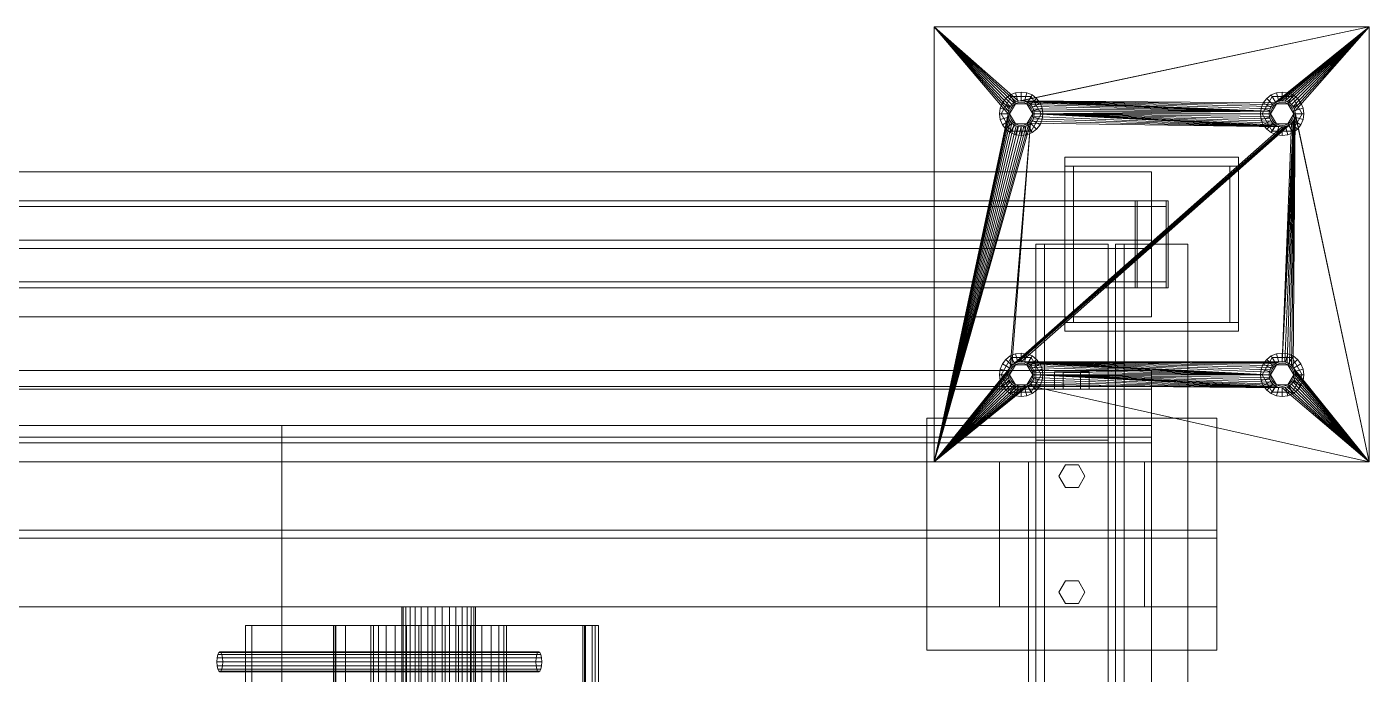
# Model space of a CAD drawing. Header units: millimetres. Extents: x -191664 to 191490, y -197311 to 10263.
# Drawn here: x 15994 to 16920, y -17546 to -17100 of the extents above; entities that cross this region are included whole.
import ezdxf

# ---------------------------------------------------------------- set-up
doc = ezdxf.new("R2010")
doc.units = ezdxf.units.MM
doc.layers.add('superior_C02', color=7, linetype='Continuous', lineweight=0)
doc.layers.add('superior_mezcladora', color=7, linetype='Continuous', lineweight=0)

msp = doc.modelspace()

# ---------------------------------------------------------------- linework, layer by layer
at = {"layer": 'superior_C02', "color": 9, "true_color": 0xb8c2c5}
for p, q in [((16253.38, -17500), (16252.38, -17500)), ((16252.38, -17500), (16255.25, -17500)), ((16252.38, -17500), (16252.38, -17650)), ((16258.09, -17500), (16253.38, -17500)), ((16253.38, -17500), (16253.38, -17650)), ((16255.25, -17500), (16261.55, -17500)), ((16255.25, -17500), (16255.25, -17650)), ((16265.79, -17500), (16258.09, -17500)), ((16258.09, -17500), (16258.09, -17650)), ((16261.55, -17500), (16270.31, -17500)), ((16261.55, -17500), (16261.55, -17650)), ((16275.32, -17500), (16265.79, -17500)), ((16265.79, -17500), (16265.79, -17650)), ((16270.31, -17500), (16280.21, -17500)), ((16270.31, -17500), (16270.31, -17650)), ((16285.22, -17500), (16275.32, -17500)), ((16275.32, -17500), (16275.32, -17650)), ((16280.21, -17500), (16289.74, -17500)), ((16280.21, -17500), (16280.21, -17650)), ((16293.98, -17500), (16285.22, -17500)), ((16285.22, -17500), (16285.22, -17650)), ((16289.74, -17500), (16297.44, -17500)), ((16289.74, -17500), (16289.74, -17650)), ((16300.28, -17500), (16293.98, -17500)), ((16293.98, -17500), (16293.98, -17650)), ((16297.44, -17500), (16302.15, -17500)), ((16297.44, -17500), (16297.44, -17650)), ((16303.15, -17500), (16300.28, -17500)), ((16300.28, -17500), (16300.28, -17650)), ((16302.15, -17500), (16303.15, -17500)), ((16302.15, -17650), (16302.15, -17500)), ((16303.15, -17500), (16303.15, -17650)), ((16124.99, -17535.32), (16125.43, -17533.05)), ((16125.43, -17533.05), (16126.09, -17531.53)), ((16125.43, -17533.05), (16345.39, -17533.05)), ((16126.09, -17531.53), (16126.88, -17531)), ((16126.09, -17531.53), (16346.05, -17531.53)), ((16126.88, -17531), (16127.66, -17531.53)), ((16346.84, -17531), (16126.88, -17531)), ((16127.66, -17531.53), (16128.32, -17533.05)), ((16127.66, -17531.53), (16347.62, -17531.53)), ((16128.32, -17533.05), (16128.77, -17535.32)), ((16128.32, -17533.05), (16348.28, -17533.05)), ((16345.39, -17533.05), (16344.95, -17535.32)), ((16346.05, -17531.53), (16345.39, -17533.05)), ((16346.84, -17531), (16346.05, -17531.53)), ((16347.62, -17531.53), (16346.84, -17531)), ((16348.28, -17533.05), (16347.62, -17531.53)), ((16348.73, -17535.32), (16348.28, -17533.05)), ((16124.83, -17538), (16124.99, -17535.32)), ((16124.99, -17540.68), (16124.83, -17538)), ((16124.83, -17538), (16344.79, -17538)), ((16124.99, -17535.32), (16344.95, -17535.32)), ((16125.43, -17542.95), (16124.99, -17540.68)), ((16124.99, -17540.68), (16344.95, -17540.68)), ((16126.09, -17544.47), (16125.43, -17542.95)), ((16125.43, -17542.95), (16345.39, -17542.95)), ((16128.32, -17542.95), (16127.66, -17544.47)), ((16128.77, -17540.68), (16128.32, -17542.95)), ((16128.32, -17542.95), (16348.28, -17542.95)), ((16128.77, -17535.32), (16128.92, -17538)), ((16128.77, -17535.32), (16348.73, -17535.32)), ((16128.92, -17538), (16128.77, -17540.68)), ((16128.77, -17540.68), (16348.73, -17540.68)), ((16128.92, -17538), (16348.88, -17538)), ((16344.95, -17535.32), (16344.79, -17538)), ((16344.79, -17538), (16344.95, -17540.68)), ((16344.95, -17540.68), (16345.39, -17542.95)), ((16345.39, -17542.95), (16346.05, -17544.47)), ((16347.62, -17544.47), (16348.28, -17542.95)), ((16348.28, -17542.95), (16348.73, -17540.68)), ((16348.88, -17538), (16348.73, -17535.32)), ((16348.73, -17540.68), (16348.88, -17538)), ((16126.88, -17545), (16126.09, -17544.47)), ((16126.09, -17544.47), (16346.05, -17544.47)), ((16127.66, -17544.47), (16126.88, -17545)), ((16126.88, -17545), (16346.84, -17545)), ((16127.66, -17544.47), (16347.62, -17544.47)), ((16346.05, -17544.47), (16346.84, -17545)), ((16346.84, -17545), (16347.62, -17544.47))]:
    msp.add_line(p, q, dxfattribs=at)
at = {"layer": 'superior_C02', "color": 43, "true_color": 0xd6b34e}
for p, q in [((16383.63, -17513), (16144.54, -17513)), ((16144.54, -17513), (16144.54, -17563)), ((16148.93, -17513), (16144.54, -17513)), ((16148.93, -17563), (16148.93, -17513)), ((16148.93, -17513), (16388.01, -17513)), ((16383.63, -17563), (16383.63, -17513)), ((16383.63, -17513), (16388.01, -17513)), ((16388.01, -17513), (16388.01, -17563))]:
    msp.add_line(p, q, dxfattribs=at)
at = {"layer": 'superior_C02', "color": 139, "true_color": 0x354b57}
for p, q in [((16377.28, -17513), (16205.14, -17513)), ((16205.14, -17513), (16205.14, -17563)), ((16206.89, -17513), (16205.14, -17513)), ((16206.89, -17563), (16206.89, -17513)), ((16206.89, -17513), (16379.03, -17513)), ((16377.28, -17563), (16377.28, -17513)), ((16377.28, -17513), (16379.03, -17513)), ((16379.03, -17513), (16379.03, -17563))]:
    msp.add_line(p, q, dxfattribs=at)
at = {"layer": 'superior_C02', "color": 145, "true_color": 0x3e8091}
for p, q in [((16378.45, -17513), (16206.31, -17513)), ((16206.31, -17513), (16206.31, -17563)), ((16213.61, -17513), (16206.31, -17513)), ((16213.61, -17563), (16213.61, -17513)), ((16213.61, -17513), (16385.75, -17513)), ((16378.45, -17563), (16378.45, -17513)), ((16378.45, -17513), (16385.75, -17513)), ((16385.75, -17513), (16385.75, -17563))]:
    msp.add_line(p, q, dxfattribs=at)
at = {"layer": 'superior_C02', "color": 147, "true_color": 0x24748b}
for p, q in [((16232.82, -17513), (16230.98, -17513)), ((16230.98, -17513), (16236.27, -17513)), ((16230.98, -17513), (16230.98, -17563)), ((16241.49, -17513), (16232.82, -17513)), ((16232.82, -17513), (16232.82, -17563)), ((16236.27, -17513), (16247.87, -17513)), ((16236.27, -17513), (16236.27, -17563)), ((16255.69, -17513), (16241.49, -17513)), ((16241.49, -17513), (16241.49, -17563)), ((16247.87, -17513), (16264.03, -17513)), ((16247.87, -17513), (16247.87, -17563)), ((16273.25, -17513), (16255.69, -17513)), ((16255.69, -17513), (16255.69, -17563)), ((16264.03, -17513), (16282.27, -17513)), ((16264.03, -17513), (16264.03, -17563)), ((16291.5, -17513), (16273.25, -17513)), ((16273.25, -17513), (16273.25, -17563)), ((16282.27, -17513), (16299.83, -17513)), ((16282.27, -17513), (16282.27, -17563)), ((16307.66, -17513), (16291.5, -17513)), ((16291.5, -17513), (16291.5, -17563)), ((16299.83, -17513), (16314.03, -17513)), ((16299.83, -17513), (16299.83, -17563)), ((16319.26, -17513), (16307.66, -17513)), ((16307.66, -17513), (16307.66, -17563)), ((16314.03, -17513), (16322.71, -17513)), ((16314.03, -17513), (16314.03, -17563)), ((16324.55, -17513), (16319.26, -17513)), ((16319.26, -17513), (16319.26, -17563)), ((16322.71, -17513), (16324.55, -17513)), ((16322.71, -17563), (16322.71, -17513)), ((16324.55, -17513), (16324.55, -17563))]:
    msp.add_line(p, q, dxfattribs=at)
at = {"layer": 'superior_mezcladora', "color": 252, "true_color": 0x82929a}
for p, q in [((16619.53, -17400), (16619.53, -17100)), ((16619.53, -17100), (16670.53, -17160)), ((16619.53, -17100), (16670.7, -17158.24)), ((16619.53, -17100), (16671.21, -17156.56)), ((16619.53, -17100), (16672.05, -17155)), ((16619.53, -17100), (16673.16, -17153.64)), ((16619.53, -17100), (16674.53, -17152.52)), ((16619.53, -17100), (16676.08, -17151.69)), ((16619.53, -17100), (16677.77, -17151.17)), ((16619.53, -17100), (16919.53, -17100)), ((16919.53, -17100), (16677.77, -17151.17)), ((16919.53, -17100), (16679.53, -17151)), ((16919.53, -17100), (16854.53, -17152.52)), ((16919.53, -17100), (16856.08, -17151.69)), ((16919.53, -17100), (16857.77, -17151.17)), ((16919.53, -17100), (16859.53, -17151)), ((16919.53, -17100), (16861.28, -17151.17)), ((16919.53, -17100), (16862.97, -17151.69)), ((16919.53, -17100), (16864.53, -17152.52)), ((16919.53, -17100), (16865.89, -17153.64)), ((16919.53, -17100), (16867.01, -17155)), ((16919.53, -17100), (16867.84, -17156.56)), ((16919.53, -17100), (16868.36, -17158.24)), ((16919.53, -17100), (16919.53, -17400)), ((16673.16, -17153.64), (16672.05, -17155)), ((16674.53, -17152.52), (16673.16, -17153.64)), ((16676.08, -17151.69), (16674.53, -17152.52)), ((16677.77, -17151.17), (16676.08, -17151.69)), ((16679.53, -17151), (16677.77, -17151.17)), ((16681.28, -17151.17), (16679.53, -17151)), ((16679.53, -17151), (16850.7, -17158.24)), ((16679.53, -17151), (16851.21, -17156.56)), ((16679.53, -17151), (16852.05, -17155)), ((16679.53, -17151), (16853.16, -17153.64)), ((16679.53, -17151), (16854.53, -17152.52)), ((16682.97, -17151.69), (16681.28, -17151.17)), ((16681.28, -17151.17), (16850.7, -17158.24)), ((16684.53, -17152.52), (16682.97, -17151.69)), ((16682.97, -17151.69), (16850.7, -17158.24)), ((16685.89, -17153.64), (16684.53, -17152.52)), ((16684.53, -17152.52), (16850.7, -17158.24)), ((16687.01, -17155), (16685.89, -17153.64)), ((16685.89, -17153.64), (16850.7, -17158.24)), ((16853.16, -17153.64), (16852.05, -17155)), ((16854.53, -17152.52), (16853.16, -17153.64)), ((16856.08, -17151.69), (16854.53, -17152.52)), ((16857.77, -17151.17), (16856.08, -17151.69)), ((16859.53, -17151), (16857.77, -17151.17)), ((16861.28, -17151.17), (16859.53, -17151)), ((16862.97, -17151.69), (16861.28, -17151.17)), ((16864.53, -17152.52), (16862.97, -17151.69)), ((16865.89, -17153.64), (16864.53, -17152.52)), ((16867.01, -17155), (16865.89, -17153.64)), ((16619.53, -17400), (16670.53, -17160)), ((16670.7, -17161.76), (16619.53, -17400)), ((16671.21, -17163.44), (16619.53, -17400)), ((16670.7, -17158.24), (16670.53, -17160)), ((16670.53, -17160), (16670.7, -17161.76)), ((16671.21, -17156.56), (16670.7, -17158.24)), ((16670.7, -17161.76), (16671.21, -17163.44)), ((16672.05, -17155), (16671.21, -17156.56)), ((16671.21, -17163.44), (16672.05, -17165)), ((16687.84, -17156.56), (16687.01, -17155)), ((16687.01, -17155), (16850.7, -17158.24)), ((16687.01, -17165), (16687.84, -17163.44)), ((16688.36, -17158.24), (16687.84, -17156.56)), ((16687.84, -17156.56), (16850.7, -17158.24)), ((16687.84, -17163.44), (16688.36, -17161.76)), ((16859.53, -17169), (16687.84, -17163.44)), ((16688.53, -17160), (16688.36, -17158.24)), ((16688.36, -17158.24), (16850.7, -17158.24)), ((16688.36, -17161.76), (16688.53, -17160)), ((16859.53, -17169), (16688.36, -17161.76)), ((16688.53, -17160), (16850.7, -17158.24)), ((16850.53, -17160), (16688.53, -17160)), ((16850.7, -17161.76), (16688.53, -17160)), ((16851.21, -17163.44), (16688.53, -17160)), ((16852.05, -17165), (16688.53, -17160)), ((16853.16, -17166.36), (16688.53, -17160)), ((16854.53, -17167.48), (16688.53, -17160)), ((16856.08, -17168.31), (16688.53, -17160)), ((16857.77, -17168.83), (16688.53, -17160)), ((16859.53, -17169), (16688.53, -17160)), ((16850.7, -17158.24), (16850.53, -17160)), ((16850.53, -17160), (16850.7, -17161.76)), ((16851.21, -17156.56), (16850.7, -17158.24)), ((16850.7, -17161.76), (16851.21, -17163.44)), ((16852.05, -17155), (16851.21, -17156.56)), ((16851.21, -17163.44), (16852.05, -17165)), ((16868.53, -17160), (16859.53, -17331)), ((16868.36, -17161.76), (16859.53, -17331)), ((16867.84, -17163.44), (16859.53, -17331)), ((16868.53, -17160), (16861.28, -17331.17)), ((16862.97, -17331.69), (16868.53, -17160)), ((16864.53, -17332.52), (16868.53, -17160)), ((16865.89, -17333.64), (16868.53, -17160)), ((16867.84, -17156.56), (16867.01, -17155)), ((16867.01, -17335), (16868.53, -17160)), ((16867.01, -17165), (16867.84, -17163.44)), ((16868.36, -17158.24), (16867.84, -17156.56)), ((16867.84, -17163.44), (16868.36, -17161.76)), ((16919.53, -17400), (16868.36, -17158.24)), ((16868.53, -17160), (16868.36, -17158.24)), ((16868.36, -17161.76), (16868.53, -17160)), ((16919.53, -17400), (16868.53, -17160)), ((16672.05, -17165), (16619.53, -17400)), ((16673.16, -17166.36), (16619.53, -17400)), ((16685.89, -17166.36), (16619.53, -17400)), ((16674.53, -17167.48), (16619.53, -17400)), ((16684.53, -17167.48), (16619.53, -17400)), ((16676.08, -17168.31), (16619.53, -17400)), ((16682.97, -17168.31), (16619.53, -17400)), ((16677.77, -17168.83), (16619.53, -17400)), ((16681.28, -17168.83), (16619.53, -17400)), ((16679.53, -17169), (16619.53, -17400)), ((16672.05, -17165), (16673.16, -17166.36)), ((16685.89, -17166.36), (16672.05, -17335)), ((16673.16, -17166.36), (16674.53, -17167.48)), ((16685.89, -17166.36), (16673.16, -17333.64)), ((16865.89, -17166.36), (16673.16, -17333.64)), ((16864.53, -17167.48), (16673.16, -17333.64)), ((16862.97, -17168.31), (16673.16, -17333.64)), ((16861.28, -17168.83), (16673.16, -17333.64)), ((16859.53, -17169), (16673.16, -17333.64)), ((16865.89, -17166.36), (16674.53, -17332.52)), ((16674.53, -17167.48), (16676.08, -17168.31)), ((16865.89, -17166.36), (16676.08, -17331.69)), ((16676.08, -17168.31), (16677.77, -17168.83)), ((16865.89, -17166.36), (16677.77, -17331.17)), ((16677.77, -17168.83), (16679.53, -17169)), ((16865.89, -17166.36), (16679.53, -17331)), ((16679.53, -17169), (16681.28, -17168.83)), ((16681.28, -17168.83), (16682.97, -17168.31)), ((16682.97, -17168.31), (16684.53, -17167.48)), ((16684.53, -17167.48), (16685.89, -17166.36)), ((16685.89, -17166.36), (16687.01, -17165)), ((16859.53, -17169), (16685.89, -17166.36)), ((16859.53, -17169), (16687.01, -17165)), ((16852.05, -17165), (16853.16, -17166.36)), ((16853.16, -17166.36), (16854.53, -17167.48)), ((16854.53, -17167.48), (16856.08, -17168.31)), ((16856.08, -17168.31), (16857.77, -17168.83)), ((16857.77, -17168.83), (16859.53, -17169)), ((16867.01, -17165), (16859.53, -17331)), ((16865.89, -17166.36), (16859.53, -17331)), ((16859.53, -17169), (16861.28, -17168.83)), ((16861.28, -17168.83), (16862.97, -17168.31)), ((16862.97, -17168.31), (16864.53, -17167.48)), ((16864.53, -17167.48), (16865.89, -17166.36)), ((16865.89, -17166.36), (16867.01, -17165)), ((16619.53, -17400), (16672.05, -17335)), ((16619.53, -17400), (16671.21, -17336.56)), ((16619.53, -17400), (16670.7, -17338.24)), ((16670.7, -17338.24), (16670.53, -17340)), ((16671.21, -17336.56), (16670.7, -17338.24)), ((16672.05, -17335), (16671.21, -17336.56)), ((16673.16, -17333.64), (16672.05, -17335)), ((16674.53, -17332.52), (16673.16, -17333.64)), ((16676.08, -17331.69), (16674.53, -17332.52)), ((16677.77, -17331.17), (16676.08, -17331.69)), ((16679.53, -17331), (16677.77, -17331.17)), ((16681.28, -17331.17), (16679.53, -17331)), ((16679.53, -17331), (16850.53, -17340)), ((16679.53, -17331), (16850.7, -17338.24)), ((16679.53, -17331), (16851.21, -17336.56)), ((16679.53, -17331), (16852.05, -17335)), ((16679.53, -17331), (16853.16, -17333.64)), ((16679.53, -17331), (16854.53, -17332.52)), ((16679.53, -17331), (16856.08, -17331.69)), ((16679.53, -17331), (16857.77, -17331.17)), ((16679.53, -17331), (16859.53, -17331)), ((16682.97, -17331.69), (16681.28, -17331.17)), ((16681.28, -17331.17), (16850.53, -17340)), ((16684.53, -17332.52), (16682.97, -17331.69)), ((16682.97, -17331.69), (16850.53, -17340)), ((16685.89, -17333.64), (16684.53, -17332.52)), ((16684.53, -17332.52), (16850.53, -17340)), ((16687.01, -17335), (16685.89, -17333.64)), ((16685.89, -17333.64), (16850.53, -17340)), ((16687.84, -17336.56), (16687.01, -17335)), ((16687.01, -17335), (16850.53, -17340)), ((16688.36, -17338.24), (16687.84, -17336.56)), ((16687.84, -17336.56), (16850.53, -17340)), ((16688.53, -17340), (16688.36, -17338.24)), ((16688.36, -17338.24), (16850.53, -17340)), ((16850.7, -17338.24), (16850.53, -17340)), ((16851.21, -17336.56), (16850.7, -17338.24)), ((16852.05, -17335), (16851.21, -17336.56)), ((16853.16, -17333.64), (16852.05, -17335)), ((16854.53, -17332.52), (16853.16, -17333.64)), ((16856.08, -17331.69), (16854.53, -17332.52)), ((16857.77, -17331.17), (16856.08, -17331.69)), ((16859.53, -17331), (16857.77, -17331.17)), ((16861.28, -17331.17), (16859.53, -17331)), ((16862.97, -17331.69), (16861.28, -17331.17)), ((16864.53, -17332.52), (16862.97, -17331.69)), ((16865.89, -17333.64), (16864.53, -17332.52)), ((16867.01, -17335), (16865.89, -17333.64)), ((16867.84, -17336.56), (16867.01, -17335)), ((16867.01, -17335), (16919.53, -17400)), ((16868.36, -17338.24), (16867.84, -17336.56)), ((16867.84, -17336.56), (16919.53, -17400)), ((16868.53, -17340), (16868.36, -17338.24)), ((16868.36, -17338.24), (16919.53, -17400)), ((16670.53, -17340), (16619.53, -17400)), ((16670.7, -17341.76), (16619.53, -17400)), ((16671.21, -17343.44), (16619.53, -17400)), ((16672.05, -17345), (16619.53, -17400)), ((16673.16, -17346.36), (16619.53, -17400)), ((16674.53, -17347.48), (16619.53, -17400)), ((16684.53, -17347.48), (16619.53, -17400)), ((16676.08, -17348.31), (16619.53, -17400)), ((16682.97, -17348.31), (16619.53, -17400)), ((16677.77, -17348.83), (16619.53, -17400)), ((16681.28, -17348.83), (16619.53, -17400)), ((16670.53, -17340), (16670.7, -17341.76)), ((16670.7, -17341.76), (16671.21, -17343.44)), ((16671.21, -17343.44), (16672.05, -17345)), ((16672.05, -17345), (16673.16, -17346.36)), ((16673.16, -17346.36), (16674.53, -17347.48)), ((16674.53, -17347.48), (16676.08, -17348.31)), ((16676.08, -17348.31), (16677.77, -17348.83)), ((16677.77, -17348.83), (16679.53, -17349)), ((16679.53, -17349), (16681.28, -17348.83)), ((16681.28, -17348.83), (16682.97, -17348.31)), ((16682.97, -17348.31), (16684.53, -17347.48)), ((16684.53, -17347.48), (16685.89, -17346.36)), ((16684.53, -17347.48), (16919.53, -17400)), ((16859.53, -17349), (16684.53, -17347.48)), ((16685.89, -17346.36), (16687.01, -17345)), ((16859.53, -17349), (16685.89, -17346.36)), ((16687.01, -17345), (16687.84, -17343.44)), ((16859.53, -17349), (16687.01, -17345)), ((16687.84, -17343.44), (16688.36, -17341.76)), ((16859.53, -17349), (16687.84, -17343.44)), ((16688.36, -17341.76), (16688.53, -17340)), ((16859.53, -17349), (16688.36, -17341.76)), ((16850.53, -17340), (16688.53, -17340)), ((16850.7, -17341.76), (16688.53, -17340)), ((16851.21, -17343.44), (16688.53, -17340)), ((16852.05, -17345), (16688.53, -17340)), ((16853.16, -17346.36), (16688.53, -17340)), ((16854.53, -17347.48), (16688.53, -17340)), ((16856.08, -17348.31), (16688.53, -17340)), ((16857.77, -17348.83), (16688.53, -17340)), ((16859.53, -17349), (16688.53, -17340)), ((16850.53, -17340), (16850.7, -17341.76)), ((16850.7, -17341.76), (16851.21, -17343.44)), ((16851.21, -17343.44), (16852.05, -17345)), ((16852.05, -17345), (16853.16, -17346.36)), ((16853.16, -17346.36), (16854.53, -17347.48)), ((16854.53, -17347.48), (16856.08, -17348.31)), ((16856.08, -17348.31), (16857.77, -17348.83)), ((16857.77, -17348.83), (16859.53, -17349)), ((16859.53, -17349), (16861.28, -17348.83)), ((16861.28, -17348.83), (16862.97, -17348.31)), ((16861.28, -17348.83), (16919.53, -17400)), ((16862.97, -17348.31), (16864.53, -17347.48)), ((16862.97, -17348.31), (16919.53, -17400)), ((16864.53, -17347.48), (16865.89, -17346.36)), ((16864.53, -17347.48), (16919.53, -17400)), ((16865.89, -17346.36), (16867.01, -17345)), ((16865.89, -17346.36), (16919.53, -17400)), ((16867.01, -17345), (16867.84, -17343.44)), ((16867.01, -17345), (16919.53, -17400)), ((16867.84, -17343.44), (16868.36, -17341.76)), ((16867.84, -17343.44), (16919.53, -17400)), ((16868.36, -17341.76), (16868.53, -17340)), ((16868.36, -17341.76), (16919.53, -17400)), ((16868.53, -17340), (16919.53, -17400)), ((16679.53, -17349), (16619.53, -17400)), ((16859.53, -17349), (16919.53, -17400)), ((16919.53, -17400), (16619.53, -17400))]:
    msp.add_line(p, q, dxfattribs=at)
at = {"layer": 'superior_mezcladora', "color": 252, "true_color": 0x8ba19a}
for p, q in [((16679.53, -17145), (16675.65, -17145.51)), ((16683.41, -17145.51), (16679.53, -17145)), ((16679.53, -17151), (16679.53, -17145)), ((16859.53, -17145), (16855.65, -17145.51)), ((16863.41, -17145.51), (16859.53, -17145)), ((16859.53, -17151), (16859.53, -17145)), ((16666.54, -17152.5), (16665.04, -17156.12)), ((16672.6, -17148.01), (16665.68, -17160)), ((16668.92, -17149.39), (16666.54, -17152.5)), ((16671.73, -17155.5), (16666.54, -17152.5)), ((16672.03, -17147.01), (16668.92, -17149.39)), ((16673.16, -17153.64), (16668.92, -17149.39)), ((16671.53, -17160), (16675.53, -17153.07)), ((16671.73, -17155.5), (16673.16, -17153.64)), ((16675.65, -17145.51), (16672.03, -17147.01)), ((16675.03, -17152.21), (16672.03, -17147.01)), ((16686.45, -17148.01), (16672.6, -17148.01)), ((16675.53, -17153.07), (16672.6, -17148.01)), ((16673.16, -17153.64), (16675.03, -17152.21)), ((16675.03, -17152.21), (16677.2, -17151.31)), ((16675.53, -17153.07), (16683.53, -17153.07)), ((16677.2, -17151.31), (16675.65, -17145.51)), ((16677.2, -17151.31), (16679.53, -17151)), ((16679.53, -17151), (16681.86, -17151.31)), ((16681.86, -17151.31), (16683.41, -17145.51)), ((16681.86, -17151.31), (16684.03, -17152.21)), ((16687.03, -17147.01), (16683.41, -17145.51)), ((16683.53, -17153.07), (16686.45, -17148.01)), ((16683.53, -17153.07), (16687.53, -17160)), ((16684.03, -17152.21), (16687.03, -17147.01)), ((16684.03, -17152.21), (16685.89, -17153.64)), ((16685.89, -17153.64), (16690.14, -17149.39)), ((16685.89, -17153.64), (16687.32, -17155.5)), ((16693.38, -17160), (16686.45, -17148.01)), ((16690.14, -17149.39), (16687.03, -17147.01)), ((16687.32, -17155.5), (16692.52, -17152.5)), ((16692.52, -17152.5), (16690.14, -17149.39)), ((16694.02, -17156.12), (16692.52, -17152.5)), ((16846.54, -17152.5), (16845.04, -17156.12)), ((16852.6, -17148.01), (16845.68, -17160)), ((16848.92, -17149.39), (16846.54, -17152.5)), ((16851.73, -17155.5), (16846.54, -17152.5)), ((16852.03, -17147.01), (16848.92, -17149.39)), ((16853.16, -17153.64), (16848.92, -17149.39)), ((16851.53, -17160), (16855.53, -17153.07)), ((16851.73, -17155.5), (16853.16, -17153.64)), ((16855.65, -17145.51), (16852.03, -17147.01)), ((16855.03, -17152.21), (16852.03, -17147.01)), ((16866.45, -17148.01), (16852.6, -17148.01)), ((16855.53, -17153.07), (16852.6, -17148.01)), ((16853.16, -17153.64), (16855.03, -17152.21)), ((16855.03, -17152.21), (16857.2, -17151.31)), ((16855.53, -17153.07), (16863.53, -17153.07)), ((16857.2, -17151.31), (16855.65, -17145.51)), ((16857.2, -17151.31), (16859.53, -17151)), ((16859.53, -17151), (16861.86, -17151.31)), ((16861.86, -17151.31), (16863.41, -17145.51)), ((16861.86, -17151.31), (16864.03, -17152.21)), ((16867.03, -17147.01), (16863.41, -17145.51)), ((16863.53, -17153.07), (16866.45, -17148.01)), ((16863.53, -17153.07), (16867.53, -17160)), ((16864.03, -17152.21), (16867.03, -17147.01)), ((16864.03, -17152.21), (16865.89, -17153.64)), ((16865.89, -17153.64), (16870.14, -17149.39)), ((16865.89, -17153.64), (16867.32, -17155.5)), ((16873.38, -17160), (16866.45, -17148.01)), ((16870.14, -17149.39), (16867.03, -17147.01)), ((16867.32, -17155.5), (16872.52, -17152.5)), ((16872.52, -17152.5), (16870.14, -17149.39)), ((16874.02, -17156.12), (16872.52, -17152.5)), ((16665.04, -17156.12), (16664.53, -17160)), ((16670.53, -17160), (16664.53, -17160)), ((16664.53, -17160), (16665.04, -17163.88)), ((16670.84, -17157.67), (16665.04, -17156.12)), ((16670.84, -17162.33), (16665.04, -17163.88)), ((16671.53, -17160), (16665.68, -17160)), ((16665.68, -17160), (16672.6, -17171.99)), ((16670.53, -17160), (16670.84, -17157.67)), ((16670.84, -17162.33), (16670.53, -17160)), ((16670.84, -17157.67), (16671.73, -17155.5)), ((16671.73, -17164.5), (16670.84, -17162.33)), ((16675.53, -17166.93), (16671.53, -17160)), ((16687.53, -17160), (16683.53, -17166.93)), ((16686.45, -17171.99), (16693.38, -17160)), ((16687.32, -17155.5), (16688.22, -17157.67)), ((16688.22, -17162.33), (16687.32, -17164.5)), ((16693.38, -17160), (16687.53, -17160)), ((16688.22, -17157.67), (16694.02, -17156.12)), ((16688.22, -17157.67), (16688.53, -17160)), ((16688.53, -17160), (16688.22, -17162.33)), ((16688.22, -17162.33), (16694.02, -17163.88)), ((16694.53, -17160), (16688.53, -17160)), ((16694.53, -17160), (16694.02, -17156.12)), ((16694.02, -17163.88), (16694.53, -17160)), ((16845.04, -17156.12), (16844.53, -17160)), ((16850.53, -17160), (16844.53, -17160)), ((16844.53, -17160), (16845.04, -17163.88)), ((16850.84, -17157.67), (16845.04, -17156.12)), ((16850.84, -17162.33), (16845.04, -17163.88)), ((16851.53, -17160), (16845.68, -17160)), ((16845.68, -17160), (16852.6, -17171.99)), ((16850.53, -17160), (16850.84, -17157.67)), ((16850.84, -17162.33), (16850.53, -17160)), ((16850.84, -17157.67), (16851.73, -17155.5)), ((16851.73, -17164.5), (16850.84, -17162.33)), ((16855.53, -17166.93), (16851.53, -17160)), ((16867.53, -17160), (16863.53, -17166.93)), ((16866.45, -17171.99), (16873.38, -17160)), ((16867.32, -17155.5), (16868.22, -17157.67)), ((16868.22, -17162.33), (16867.32, -17164.5)), ((16873.38, -17160), (16867.53, -17160)), ((16868.22, -17157.67), (16874.02, -17156.12)), ((16868.22, -17157.67), (16868.53, -17160)), ((16868.53, -17160), (16868.22, -17162.33)), ((16868.22, -17162.33), (16874.02, -17163.88)), ((16874.53, -17160), (16868.53, -17160)), ((16874.53, -17160), (16874.02, -17156.12)), ((16874.02, -17163.88), (16874.53, -17160)), ((16665.04, -17163.88), (16666.54, -17167.5)), ((16671.73, -17164.5), (16666.54, -17167.5)), ((16666.54, -17167.5), (16668.92, -17170.61)), ((16673.16, -17166.36), (16668.92, -17170.61)), ((16668.92, -17170.61), (16672.03, -17172.99)), ((16673.16, -17166.36), (16671.73, -17164.5)), ((16675.03, -17167.79), (16672.03, -17172.99)), ((16672.03, -17172.99), (16675.65, -17174.49)), ((16675.53, -17166.93), (16672.6, -17171.99)), ((16672.6, -17171.99), (16686.45, -17171.99)), ((16675.03, -17167.79), (16673.16, -17166.36)), ((16677.2, -17168.69), (16675.03, -17167.79)), ((16683.53, -17166.93), (16675.53, -17166.93)), ((16677.2, -17168.69), (16675.65, -17174.49)), ((16679.53, -17169), (16677.2, -17168.69)), ((16681.86, -17168.69), (16679.53, -17169)), ((16679.53, -17169), (16679.53, -17175)), ((16684.03, -17167.79), (16681.86, -17168.69)), ((16681.86, -17168.69), (16683.41, -17174.49)), ((16683.41, -17174.49), (16687.03, -17172.99)), ((16683.53, -17166.93), (16686.45, -17171.99)), ((16685.89, -17166.36), (16684.03, -17167.79)), ((16684.03, -17167.79), (16687.03, -17172.99)), ((16687.32, -17164.5), (16685.89, -17166.36)), ((16685.89, -17166.36), (16690.14, -17170.61)), ((16687.03, -17172.99), (16690.14, -17170.61)), ((16687.32, -17164.5), (16692.52, -17167.5)), ((16690.14, -17170.61), (16692.52, -17167.5)), ((16692.52, -17167.5), (16694.02, -17163.88)), ((16845.04, -17163.88), (16846.54, -17167.5)), ((16851.73, -17164.5), (16846.54, -17167.5)), ((16846.54, -17167.5), (16848.92, -17170.61)), ((16853.16, -17166.36), (16848.92, -17170.61)), ((16848.92, -17170.61), (16852.03, -17172.99)), ((16853.16, -17166.36), (16851.73, -17164.5)), ((16855.03, -17167.79), (16852.03, -17172.99)), ((16852.03, -17172.99), (16855.65, -17174.49)), ((16855.53, -17166.93), (16852.6, -17171.99)), ((16852.6, -17171.99), (16866.45, -17171.99)), ((16855.03, -17167.79), (16853.16, -17166.36)), ((16857.2, -17168.69), (16855.03, -17167.79)), ((16863.53, -17166.93), (16855.53, -17166.93)), ((16857.2, -17168.69), (16855.65, -17174.49)), ((16859.53, -17169), (16857.2, -17168.69)), ((16861.86, -17168.69), (16859.53, -17169)), ((16859.53, -17169), (16859.53, -17175)), ((16864.03, -17167.79), (16861.86, -17168.69)), ((16861.86, -17168.69), (16863.41, -17174.49)), ((16863.41, -17174.49), (16867.03, -17172.99)), ((16863.53, -17166.93), (16866.45, -17171.99)), ((16865.89, -17166.36), (16864.03, -17167.79)), ((16864.03, -17167.79), (16867.03, -17172.99)), ((16867.32, -17164.5), (16865.89, -17166.36)), ((16865.89, -17166.36), (16870.14, -17170.61)), ((16867.03, -17172.99), (16870.14, -17170.61)), ((16867.32, -17164.5), (16872.52, -17167.5)), ((16870.14, -17170.61), (16872.52, -17167.5)), ((16872.52, -17167.5), (16874.02, -17163.88)), ((16675.65, -17174.49), (16679.53, -17175)), ((16679.53, -17175), (16683.41, -17174.49)), ((16855.65, -17174.49), (16859.53, -17175)), ((16859.53, -17175), (16863.41, -17174.49)), ((16672.6, -17328.01), (16665.68, -17340)), ((16668.92, -17329.39), (16666.54, -17332.5)), ((16672.03, -17327.01), (16668.92, -17329.39)), ((16673.16, -17333.64), (16668.92, -17329.39)), ((16675.65, -17325.51), (16672.03, -17327.01)), ((16675.03, -17332.21), (16672.03, -17327.01)), ((16686.45, -17328.01), (16672.6, -17328.01)), ((16675.53, -17333.07), (16672.6, -17328.01)), ((16679.53, -17325), (16675.65, -17325.51)), ((16677.2, -17331.31), (16675.65, -17325.51)), ((16683.41, -17325.51), (16679.53, -17325)), ((16679.53, -17331), (16679.53, -17325)), ((16681.86, -17331.31), (16683.41, -17325.51)), ((16687.03, -17327.01), (16683.41, -17325.51)), ((16683.53, -17333.07), (16686.45, -17328.01)), ((16684.03, -17332.21), (16687.03, -17327.01)), ((16685.89, -17333.64), (16690.14, -17329.39)), ((16693.38, -17340), (16686.45, -17328.01)), ((16690.14, -17329.39), (16687.03, -17327.01)), ((16692.52, -17332.5), (16690.14, -17329.39)), ((16852.6, -17328.01), (16845.68, -17340)), ((16848.92, -17329.39), (16846.54, -17332.5)), ((16852.03, -17327.01), (16848.92, -17329.39)), ((16853.16, -17333.64), (16848.92, -17329.39)), ((16855.65, -17325.51), (16852.03, -17327.01)), ((16855.03, -17332.21), (16852.03, -17327.01)), ((16866.45, -17328.01), (16852.6, -17328.01)), ((16855.53, -17333.07), (16852.6, -17328.01)), ((16859.53, -17325), (16855.65, -17325.51)), ((16857.2, -17331.31), (16855.65, -17325.51)), ((16863.41, -17325.51), (16859.53, -17325)), ((16859.53, -17331), (16859.53, -17325)), ((16861.86, -17331.31), (16863.41, -17325.51)), ((16867.03, -17327.01), (16863.41, -17325.51)), ((16863.53, -17333.07), (16866.45, -17328.01)), ((16864.03, -17332.21), (16867.03, -17327.01)), ((16865.89, -17333.64), (16870.14, -17329.39)), ((16873.38, -17340), (16866.45, -17328.01)), ((16870.14, -17329.39), (16867.03, -17327.01)), ((16872.52, -17332.5), (16870.14, -17329.39)), ((16665.04, -17336.12), (16664.53, -17340)), ((16666.54, -17332.5), (16665.04, -17336.12)), ((16670.84, -17337.67), (16665.04, -17336.12)), ((16671.73, -17335.5), (16666.54, -17332.5)), ((16670.53, -17340), (16670.84, -17337.67)), ((16670.84, -17337.67), (16671.73, -17335.5)), ((16671.53, -17340), (16675.53, -17333.07)), ((16671.73, -17335.5), (16673.16, -17333.64)), ((16673.16, -17333.64), (16675.03, -17332.21)), ((16675.03, -17332.21), (16677.2, -17331.31)), ((16675.53, -17333.07), (16683.53, -17333.07)), ((16677.2, -17331.31), (16679.53, -17331)), ((16679.53, -17331), (16681.86, -17331.31)), ((16681.86, -17331.31), (16684.03, -17332.21)), ((16683.53, -17333.07), (16687.53, -17340)), ((16684.03, -17332.21), (16685.89, -17333.64)), ((16685.89, -17333.64), (16687.32, -17335.5)), ((16687.32, -17335.5), (16692.52, -17332.5)), ((16687.32, -17335.5), (16688.22, -17337.67)), ((16688.22, -17337.67), (16694.02, -17336.12)), ((16688.22, -17337.67), (16688.53, -17340)), ((16694.02, -17336.12), (16692.52, -17332.5)), ((16694.53, -17340), (16694.02, -17336.12)), ((16845.04, -17336.12), (16844.53, -17340)), ((16846.54, -17332.5), (16845.04, -17336.12)), ((16850.84, -17337.67), (16845.04, -17336.12)), ((16851.73, -17335.5), (16846.54, -17332.5)), ((16850.53, -17340), (16850.84, -17337.67)), ((16850.84, -17337.67), (16851.73, -17335.5)), ((16851.53, -17340), (16855.53, -17333.07)), ((16851.73, -17335.5), (16853.16, -17333.64)), ((16853.16, -17333.64), (16855.03, -17332.21)), ((16855.03, -17332.21), (16857.2, -17331.31)), ((16855.53, -17333.07), (16863.53, -17333.07)), ((16857.2, -17331.31), (16859.53, -17331)), ((16859.53, -17331), (16861.86, -17331.31)), ((16861.86, -17331.31), (16864.03, -17332.21)), ((16863.53, -17333.07), (16867.53, -17340)), ((16864.03, -17332.21), (16865.89, -17333.64)), ((16865.89, -17333.64), (16867.32, -17335.5)), ((16867.32, -17335.5), (16872.52, -17332.5)), ((16867.32, -17335.5), (16868.22, -17337.67)), ((16868.22, -17337.67), (16874.02, -17336.12)), ((16868.22, -17337.67), (16868.53, -17340)), ((16874.02, -17336.12), (16872.52, -17332.5)), ((16874.53, -17340), (16874.02, -17336.12)), ((16670.53, -17340), (16664.53, -17340)), ((16664.53, -17340), (16665.04, -17343.88)), ((16670.84, -17342.33), (16665.04, -17343.88)), ((16665.04, -17343.88), (16666.54, -17347.5)), ((16671.53, -17340), (16665.68, -17340)), ((16665.68, -17340), (16672.6, -17351.99)), ((16671.73, -17344.5), (16666.54, -17347.5)), ((16666.54, -17347.5), (16668.92, -17350.61)), ((16673.16, -17346.36), (16668.92, -17350.61)), ((16670.84, -17342.33), (16670.53, -17340)), ((16671.73, -17344.5), (16670.84, -17342.33)), ((16675.53, -17346.93), (16671.53, -17340)), ((16673.16, -17346.36), (16671.73, -17344.5)), ((16675.03, -17347.79), (16672.03, -17352.99)), ((16675.53, -17346.93), (16672.6, -17351.99)), ((16675.03, -17347.79), (16673.16, -17346.36)), ((16677.2, -17348.69), (16675.03, -17347.79)), ((16683.53, -17346.93), (16675.53, -17346.93)), ((16677.2, -17348.69), (16675.65, -17354.49)), ((16679.53, -17349), (16677.2, -17348.69)), ((16681.86, -17348.69), (16679.53, -17349)), ((16684.03, -17347.79), (16681.86, -17348.69)), ((16681.86, -17348.69), (16683.41, -17354.49)), ((16687.53, -17340), (16683.53, -17346.93)), ((16683.53, -17346.93), (16686.45, -17351.99)), ((16685.89, -17346.36), (16684.03, -17347.79)), ((16684.03, -17347.79), (16687.03, -17352.99)), ((16687.32, -17344.5), (16685.89, -17346.36)), ((16685.89, -17346.36), (16690.14, -17350.61)), ((16686.45, -17351.99), (16693.38, -17340)), ((16688.22, -17342.33), (16687.32, -17344.5)), ((16687.32, -17344.5), (16692.52, -17347.5)), ((16693.38, -17340), (16687.53, -17340)), ((16688.53, -17340), (16688.22, -17342.33)), ((16688.22, -17342.33), (16694.02, -17343.88)), ((16694.53, -17340), (16688.53, -17340)), ((16690.14, -17350.61), (16692.52, -17347.5)), ((16692.52, -17347.5), (16694.02, -17343.88)), ((16694.02, -17343.88), (16694.53, -17340)), ((16850.53, -17340), (16844.53, -17340)), ((16844.53, -17340), (16845.04, -17343.88)), ((16850.84, -17342.33), (16845.04, -17343.88)), ((16845.04, -17343.88), (16846.54, -17347.5)), ((16851.53, -17340), (16845.68, -17340)), ((16845.68, -17340), (16852.6, -17351.99)), ((16851.73, -17344.5), (16846.54, -17347.5)), ((16846.54, -17347.5), (16848.92, -17350.61)), ((16853.16, -17346.36), (16848.92, -17350.61)), ((16850.84, -17342.33), (16850.53, -17340)), ((16851.73, -17344.5), (16850.84, -17342.33)), ((16855.53, -17346.93), (16851.53, -17340)), ((16853.16, -17346.36), (16851.73, -17344.5)), ((16855.03, -17347.79), (16852.03, -17352.99)), ((16855.53, -17346.93), (16852.6, -17351.99)), ((16855.03, -17347.79), (16853.16, -17346.36)), ((16857.2, -17348.69), (16855.03, -17347.79)), ((16863.53, -17346.93), (16855.53, -17346.93)), ((16857.2, -17348.69), (16855.65, -17354.49)), ((16859.53, -17349), (16857.2, -17348.69)), ((16861.86, -17348.69), (16859.53, -17349)), ((16864.03, -17347.79), (16861.86, -17348.69)), ((16861.86, -17348.69), (16863.41, -17354.49)), ((16867.53, -17340), (16863.53, -17346.93)), ((16863.53, -17346.93), (16866.45, -17351.99)), ((16865.89, -17346.36), (16864.03, -17347.79)), ((16864.03, -17347.79), (16867.03, -17352.99)), ((16867.32, -17344.5), (16865.89, -17346.36)), ((16865.89, -17346.36), (16870.14, -17350.61)), ((16866.45, -17351.99), (16873.38, -17340)), ((16868.22, -17342.33), (16867.32, -17344.5)), ((16867.32, -17344.5), (16872.52, -17347.5)), ((16873.38, -17340), (16867.53, -17340)), ((16868.53, -17340), (16868.22, -17342.33)), ((16868.22, -17342.33), (16874.02, -17343.88)), ((16874.53, -17340), (16868.53, -17340)), ((16870.14, -17350.61), (16872.52, -17347.5)), ((16872.52, -17347.5), (16874.02, -17343.88)), ((16874.02, -17343.88), (16874.53, -17340)), ((16668.92, -17350.61), (16672.03, -17352.99)), ((16672.03, -17352.99), (16675.65, -17354.49)), ((16672.6, -17351.99), (16686.45, -17351.99)), ((16675.65, -17354.49), (16679.53, -17355)), ((16679.53, -17349), (16679.53, -17355)), ((16679.53, -17355), (16683.41, -17354.49)), ((16683.41, -17354.49), (16687.03, -17352.99)), ((16687.03, -17352.99), (16690.14, -17350.61)), ((16848.92, -17350.61), (16852.03, -17352.99)), ((16852.03, -17352.99), (16855.65, -17354.49)), ((16852.6, -17351.99), (16866.45, -17351.99)), ((16855.65, -17354.49), (16859.53, -17355)), ((16859.53, -17349), (16859.53, -17355)), ((16859.53, -17355), (16863.41, -17354.49)), ((16863.41, -17354.49), (16867.03, -17352.99)), ((16867.03, -17352.99), (16870.14, -17350.61))]:
    msp.add_line(p, q, dxfattribs=at)
at = {"layer": 'superior_mezcladora', "color": 9, "true_color": 0xaeb9be}
for p, q in [((16672.6, -17156), (16673.87, -17154.34)), ((16673.87, -17154.34), (16675.53, -17153.07)), ((16675.53, -17153.07), (16677.46, -17152.27)), ((16677.46, -17152.27), (16679.53, -17152)), ((16679.53, -17152), (16681.6, -17152.27)), ((16681.6, -17152.27), (16683.53, -17153.07)), ((16683.53, -17153.07), (16685.19, -17154.34)), ((16685.19, -17154.34), (16686.46, -17156)), ((16852.6, -17156), (16853.87, -17154.34)), ((16853.87, -17154.34), (16855.53, -17153.07)), ((16855.53, -17153.07), (16857.46, -17152.27)), ((16857.46, -17152.27), (16859.53, -17152)), ((16859.53, -17152), (16861.6, -17152.27)), ((16861.6, -17152.27), (16863.53, -17153.07)), ((16863.53, -17153.07), (16865.19, -17154.34)), ((16865.19, -17154.34), (16866.46, -17156)), ((16671.53, -17160), (16671.8, -17157.93)), ((16671.8, -17162.07), (16671.53, -17160)), ((16671.8, -17157.93), (16672.6, -17156)), ((16672.6, -17164), (16671.8, -17162.07)), ((16686.46, -17156), (16687.26, -17157.93)), ((16687.26, -17162.07), (16686.46, -17164)), ((16687.26, -17157.93), (16687.53, -17160)), ((16687.53, -17160), (16687.26, -17162.07)), ((16851.53, -17160), (16851.8, -17157.93)), ((16851.8, -17162.07), (16851.53, -17160)), ((16851.8, -17157.93), (16852.6, -17156)), ((16852.6, -17164), (16851.8, -17162.07)), ((16866.46, -17156), (16867.26, -17157.93)), ((16867.26, -17162.07), (16866.46, -17164)), ((16867.26, -17157.93), (16867.53, -17160)), ((16867.53, -17160), (16867.26, -17162.07)), ((16673.87, -17165.66), (16672.6, -17164)), ((16675.53, -17166.93), (16673.87, -17165.66)), ((16677.46, -17167.73), (16675.53, -17166.93)), ((16679.53, -17168), (16677.46, -17167.73)), ((16681.6, -17167.73), (16679.53, -17168)), ((16683.53, -17166.93), (16681.6, -17167.73)), ((16685.19, -17165.66), (16683.53, -17166.93)), ((16686.46, -17164), (16685.19, -17165.66)), ((16853.87, -17165.66), (16852.6, -17164)), ((16855.53, -17166.93), (16853.87, -17165.66)), ((16857.46, -17167.73), (16855.53, -17166.93)), ((16859.53, -17168), (16857.46, -17167.73)), ((16861.6, -17167.73), (16859.53, -17168)), ((16863.53, -17166.93), (16861.6, -17167.73)), ((16865.19, -17165.66), (16863.53, -17166.93)), ((16866.46, -17164), (16865.19, -17165.66)), ((16671.53, -17340), (16671.8, -17337.93)), ((16671.8, -17337.93), (16672.6, -17336)), ((16672.6, -17336), (16673.87, -17334.34)), ((16673.87, -17334.34), (16675.53, -17333.07)), ((16675.53, -17333.07), (16677.46, -17332.27)), ((16677.46, -17332.27), (16679.53, -17332)), ((16679.53, -17332), (16681.6, -17332.27)), ((16681.6, -17332.27), (16683.53, -17333.07)), ((16683.53, -17333.07), (16685.19, -17334.34)), ((16685.19, -17334.34), (16686.46, -17336)), ((16686.46, -17336), (16687.26, -17337.93)), ((16687.26, -17337.93), (16687.53, -17340)), ((16851.53, -17340), (16851.8, -17337.93)), ((16851.8, -17337.93), (16852.6, -17336)), ((16852.6, -17336), (16853.87, -17334.34)), ((16853.87, -17334.34), (16855.53, -17333.07)), ((16855.53, -17333.07), (16857.46, -17332.27)), ((16857.46, -17332.27), (16859.53, -17332)), ((16859.53, -17332), (16861.6, -17332.27)), ((16861.6, -17332.27), (16863.53, -17333.07)), ((16863.53, -17333.07), (16865.19, -17334.34)), ((16865.19, -17334.34), (16866.46, -17336)), ((16866.46, -17336), (16867.26, -17337.93)), ((16867.26, -17337.93), (16867.53, -17340)), ((16671.8, -17342.07), (16671.53, -17340)), ((16672.6, -17344), (16671.8, -17342.07)), ((16673.87, -17345.66), (16672.6, -17344)), ((16675.53, -17346.93), (16673.87, -17345.66)), ((16677.46, -17347.73), (16675.53, -17346.93)), ((16679.53, -17348), (16677.46, -17347.73)), ((16681.6, -17347.73), (16679.53, -17348)), ((16683.53, -17346.93), (16681.6, -17347.73)), ((16685.19, -17345.66), (16683.53, -17346.93)), ((16686.46, -17344), (16685.19, -17345.66)), ((16687.26, -17342.07), (16686.46, -17344)), ((16687.53, -17340), (16687.26, -17342.07)), ((16851.8, -17342.07), (16851.53, -17340)), ((16852.6, -17344), (16851.8, -17342.07)), ((16853.87, -17345.66), (16852.6, -17344)), ((16855.53, -17346.93), (16853.87, -17345.66)), ((16857.46, -17347.73), (16855.53, -17346.93)), ((16859.53, -17348), (16857.46, -17347.73)), ((16861.6, -17347.73), (16859.53, -17348)), ((16863.53, -17346.93), (16861.6, -17347.73)), ((16865.19, -17345.66), (16863.53, -17346.93)), ((16866.46, -17344), (16865.19, -17345.66)), ((16867.26, -17342.07), (16866.46, -17344)), ((16867.53, -17340), (16867.26, -17342.07))]:
    msp.add_line(p, q, dxfattribs=at)
at = {"layer": 'superior_mezcladora', "color": 8, "true_color": 0x667b86}
for p, q in [((16709.53, -17196), (16709.53, -17190)), ((16709.53, -17190), (16829.53, -17190)), ((16829.53, -17190), (16829.53, -17196)), ((10569.53, -17200), (16769.53, -17200)), ((16829.53, -17196), (16709.53, -17196)), ((16709.53, -17304), (16709.53, -17196)), ((16709.53, -17196), (16715.53, -17196)), ((16715.53, -17196), (16715.53, -17304)), ((16769.53, -17200), (16769.53, -17300)), ((16823.53, -17304), (16823.53, -17196)), ((16823.53, -17196), (16829.53, -17196)), ((16829.53, -17196), (16829.53, -17304)), ((16758.12, -17220), (14691.45, -17220)), ((14692.97, -17220), (16759.64, -17220)), ((14692.97, -17224), (16759.64, -17224)), ((16779.42, -17220), (14712.75, -17220)), ((16779.42, -17224), (14712.75, -17224)), ((14714.27, -17220), (16780.94, -17220)), ((16758.12, -17280), (16758.12, -17220)), ((16758.12, -17220), (16759.64, -17220)), ((16759.64, -17220), (16759.64, -17280)), ((16759.64, -17224), (16759.64, -17220)), ((16759.64, -17220), (16779.42, -17220)), ((16779.42, -17224), (16759.64, -17224)), ((16779.42, -17280), (16779.42, -17220)), ((16779.42, -17220), (16780.94, -17220)), ((16779.42, -17220), (16779.42, -17224)), ((16780.94, -17220), (16780.94, -17280)), ((10569.53, -17247.2), (16769.53, -17247.2)), ((16769.53, -17252.8), (10569.53, -17252.8)), ((16739.53, -17250), (16689.53, -17250)), ((16689.53, -17250), (16689.53, -17600)), ((16695.53, -17250), (16689.53, -17250)), ((16695.53, -17600), (16695.53, -17250)), ((16739.53, -17600), (16739.53, -17250)), ((16794.53, -17250), (16744.53, -17250)), ((16744.53, -17250), (16744.53, -17600)), ((16750.53, -17250), (16744.53, -17250)), ((16750.53, -17600), (16750.53, -17250)), ((16769.53, -17247.2), (16769.53, -17252.8)), ((16794.53, -17600), (16794.53, -17250)), ((14691.45, -17280), (16758.12, -17280)), ((16759.64, -17276), (14692.97, -17276)), ((16759.64, -17280), (14692.97, -17280)), ((14712.75, -17276), (16779.42, -17276)), ((14712.75, -17280), (16779.42, -17280)), ((16780.94, -17280), (14714.27, -17280)), ((16759.64, -17280), (16758.12, -17280)), ((16759.64, -17280), (16759.64, -17276)), ((16759.64, -17276), (16779.42, -17276)), ((16779.42, -17280), (16759.64, -17280)), ((16779.42, -17276), (16779.42, -17280)), ((16780.94, -17280), (16779.42, -17280)), ((16769.53, -17300), (10569.53, -17300)), ((16709.53, -17310), (16709.53, -17304)), ((16709.53, -17304), (16829.53, -17304)), ((16715.53, -17304), (16709.53, -17304)), ((16829.53, -17310), (16709.53, -17310)), ((16829.53, -17304), (16823.53, -17304)), ((16829.53, -17304), (16829.53, -17310)), ((10494.53, -17400), (16814.53, -17400)), ((16814.53, -17400), (16814.53, -17500)), ((10494.53, -17447.2), (16814.53, -17447.2)), ((16814.53, -17447.2), (16814.53, -17452.8)), ((16814.53, -17452.8), (10494.53, -17452.8)), ((16814.53, -17500), (10494.53, -17500))]:
    msp.add_line(p, q, dxfattribs=at)
at = {"layer": 'superior_mezcladora', "color": 251, "true_color": 0x64686b}
for p, q in [((10569.53, -17337), (16769.53, -17337)), ((16769.53, -17337), (16769.53, -17387)), ((16769.53, -17387), (10569.53, -17387)), ((16664.53, -17500), (16664.53, -17400)), ((16664.53, -17400), (16764.53, -17400)), ((16684.53, -18600), (16684.53, -17400)), ((16684.53, -17400), (16744.53, -17400)), ((16744.53, -17400), (16744.53, -18600)), ((16764.53, -17400), (16764.53, -17500)), ((16764.53, -17500), (16664.53, -17500))]:
    msp.add_line(p, q, dxfattribs=at)
at = {"layer": 'superior_mezcladora', "color": 149, "true_color": 0x3c4245}
for p, q in [((16708.53, -17338), (16702.53, -17338)), ((16702.53, -17350), (16702.53, -17338)), ((16720.53, -17338), (16708.53, -17338)), ((16708.53, -17350), (16708.53, -17338)), ((16726.53, -17338), (16720.53, -17338)), ((16720.53, -17350), (16720.53, -17338)), ((16726.53, -17338), (16726.53, -17350)), ((16708.53, -17350), (16702.53, -17350)), ((16720.53, -17350), (16708.53, -17350)), ((16720.53, -17350), (16726.53, -17350))]:
    msp.add_line(p, q, dxfattribs=at)
at = {"layer": 'superior_mezcladora', "color": 9, "true_color": 0xc6c9c8}
for p, q in [((10569.53, -17348), (16769.53, -17348)), ((16769.53, -17348), (16769.53, -17383)), ((16689.53, -17385), (16689.53, -17350)), ((16689.53, -17350), (16739.53, -17350)), ((16739.53, -17350), (16739.53, -17385)), ((16744.53, -18650), (16744.53, -17350)), ((16744.53, -17350), (16769.53, -17350)), ((16769.53, -17350), (16769.53, -18650)), ((16614.53, -17530), (16614.53, -17370)), ((16614.53, -17370), (16814.53, -17370)), ((16814.53, -17370), (16814.53, -17530)), ((16769.53, -17383), (10569.53, -17383)), ((16739.53, -17385), (16689.53, -17385)), ((16814.53, -17530), (16614.53, -17530))]:
    msp.add_line(p, q, dxfattribs=at)
at = {"layer": 'superior_mezcladora', "color": 252, "true_color": 0x8b8c91}
for p, q in [((10569.53, -17350), (16769.53, -17350)), ((16769.53, -17350), (16769.53, -17375)), ((16769.53, -17375), (10569.53, -17375))]:
    msp.add_line(p, q, dxfattribs=at)
at = {"layer": 'superior_mezcladora', "color": 253, "true_color": 0xa5a6aa}
for p, q in [((10594.53, -17375), (16169.53, -17375)), ((16169.53, -17375), (16169.53, -18625)), ((16169.53, -17850), (16169.53, -17375)), ((16169.53, -17375), (16744.53, -17375)), ((16744.53, -18625), (16744.53, -17375)), ((16744.53, -17375), (16769.53, -17375)), ((16744.53, -17375), (16744.53, -17850)), ((16769.53, -17375), (16769.53, -18625))]:
    msp.add_line(p, q, dxfattribs=at)
at = {"layer": 'superior_mezcladora', "color": 43, "true_color": 0xe7bf45}
for p, q in [((16705.53, -17410), (16710.03, -17402.21)), ((16710.03, -17402.21), (16719.03, -17402.21)), ((16719.03, -17402.21), (16723.53, -17410)), ((16710.03, -17417.79), (16705.53, -17410)), ((16723.53, -17410), (16719.03, -17417.79)), ((16719.03, -17417.79), (16710.03, -17417.79)), ((16705.53, -17490), (16710.03, -17482.21)), ((16710.03, -17482.21), (16719.03, -17482.21)), ((16719.03, -17482.21), (16723.53, -17490)), ((16710.03, -17497.79), (16705.53, -17490)), ((16723.53, -17490), (16719.03, -17497.79)), ((16719.03, -17497.79), (16710.03, -17497.79))]:
    msp.add_line(p, q, dxfattribs=at)

doc.saveas('drawing.dxf')
